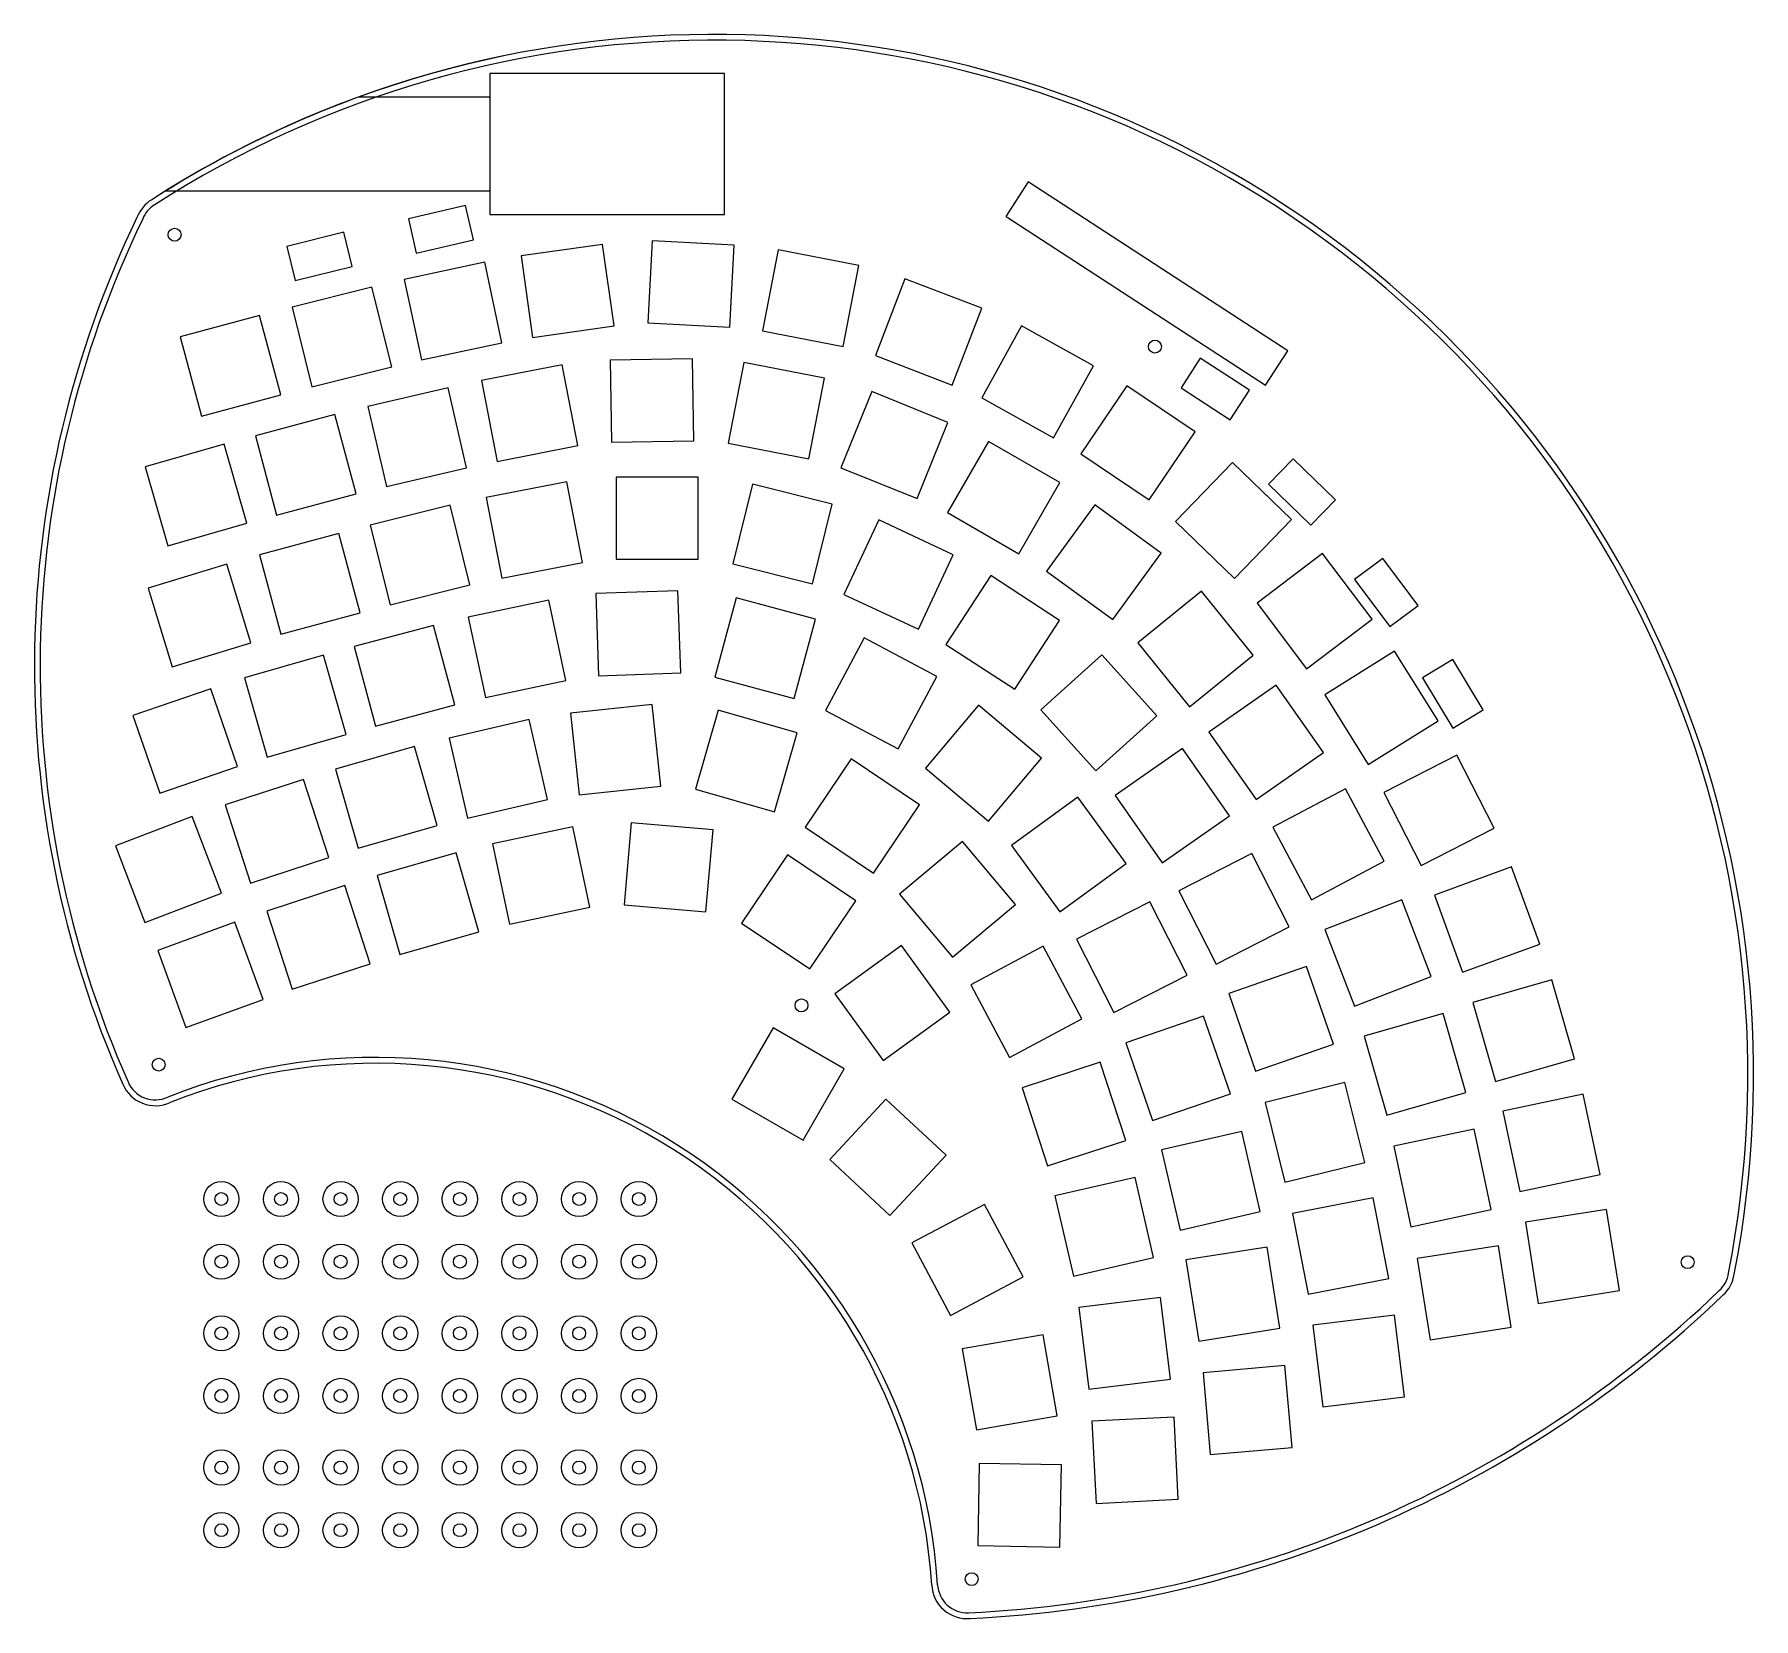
# Model space of a CAD drawing. Extents: x 64 to 357, y -332 to -62.
import ezdxf

# ---------------------------------------------------------------- set-up
doc = ezdxf.new("R2010")
doc.units = 0
doc.layers.add('BLACK', color=7, linetype='CONTINUOUS')

msp = doc.modelspace()

# ---------------------------------------------------------------- linework, layer by layer
at = {"layer": 'BLACK', "linetype": 'CONTINUOUS'}
for p, q in [((141.21, -68.662), (141.21, -92.662)), ((181.21, -68.662), (141.21, -68.662)), ((181.21, -92.662), (181.21, -68.662)), ((141.21, -72.662), (118.81, -72.662)), ((232.946, -87.1206), (229.134, -92.9912)), ((277.186, -115.85), (232.946, -87.1206)), ((141.21, -88.662), (86.01, -88.662)), ((137.091, -91.1261), (127.347, -93.3756)), ((127.347, -93.3756), (128.697, -99.2219)), ((138.441, -96.9724), (137.091, -91.1261)), ((141.21, -92.662), (181.21, -92.662)), ((229.134, -92.9912), (229.344, -93.1274)), ((229.344, -93.1274), (273.374, -121.721)), ((116.339, -95.6685), (106.636, -98.0877)), ((117.79, -101.49), (116.339, -95.6685)), ((106.636, -98.0877), (108.087, -103.909)), ((128.697, -99.2219), (138.441, -96.9724)), ((160.436, -97.7679), (146.572, -99.7163)), ((160.436, -97.7679), (146.572, -99.7163)), ((162.384, -111.632), (160.436, -97.7679)), ((168.858, -97.1392), (168.125, -111.12)), ((168.858, -97.1392), (168.125, -111.12)), ((182.839, -97.8719), (168.858, -97.1392)), ((182.839, -97.8719), (168.858, -97.1392)), ((182.106, -111.853), (182.839, -97.8719)), ((190.326, -98.6989), (187.655, -112.442)), ((190.326, -98.6989), (187.655, -112.442)), ((204.069, -101.37), (190.326, -98.6989)), ((204.069, -101.37), (190.326, -98.6989)), ((108.087, -103.909), (117.79, -101.49)), ((140.345, -100.791), (126.651, -103.701)), ((140.345, -100.791), (126.651, -103.701)), ((143.255, -114.485), (140.345, -100.791)), ((146.572, -99.7163), (148.52, -113.58)), ((146.572, -99.7163), (148.52, -113.58)), ((201.398, -115.113), (204.069, -101.37)), ((121.122, -105.03), (107.537, -108.417)), ((121.122, -105.03), (107.537, -108.417)), ((124.509, -118.615), (121.122, -105.03)), ((126.651, -103.701), (129.561, -117.395)), ((126.651, -103.701), (129.561, -117.395)), ((211.94, -103.619), (206.922, -116.689)), ((211.94, -103.619), (206.922, -116.689)), ((225.01, -108.637), (211.94, -103.619)), ((225.01, -108.637), (211.94, -103.619)), ((101.986, -109.872), (88.4628, -113.495)), ((101.986, -109.872), (88.4628, -113.495)), ((105.609, -123.395), (101.986, -109.872)), ((107.537, -108.417), (110.924, -122.002)), ((107.537, -108.417), (110.924, -122.002)), ((168.125, -111.12), (182.106, -111.853)), ((219.992, -121.707), (225.01, -108.637)), ((88.4628, -113.495), (92.0863, -127.018)), ((88.4628, -113.495), (92.0863, -127.018)), ((148.52, -113.58), (162.384, -111.632)), ((187.655, -112.442), (201.398, -115.113)), ((231.812, -111.632), (225.025, -123.877)), ((231.812, -111.632), (225.025, -123.877)), ((244.057, -118.419), (231.812, -111.632)), ((244.057, -118.419), (231.812, -111.632)), ((129.561, -117.395), (143.255, -114.485)), ((206.922, -116.689), (219.992, -121.707)), ((273.374, -121.721), (277.186, -115.85)), ((110.924, -122.002), (124.509, -118.615)), ((153.532, -118.278), (139.789, -120.949)), ((153.532, -118.278), (139.789, -120.949)), ((156.203, -132.021), (153.532, -118.278)), ((175.726, -117.211), (161.728, -117.455)), ((175.726, -117.211), (161.728, -117.455)), ((161.728, -117.455), (161.972, -131.453)), ((161.728, -117.455), (161.972, -131.453)), ((175.97, -131.209), (175.726, -117.211)), ((184.494, -117.845), (181.823, -131.588)), ((184.494, -117.845), (181.823, -131.588)), ((198.237, -120.516), (184.494, -117.845)), ((198.237, -120.516), (184.494, -117.845)), ((237.27, -130.664), (244.057, -118.419)), ((262.234, -117.149), (258.966, -122.181)), ((270.621, -122.595), (262.234, -117.149)), ((134.11, -122.178), (120.469, -125.327)), ((134.11, -122.178), (120.469, -125.327)), ((137.259, -135.819), (134.11, -122.178)), ((139.789, -120.949), (142.46, -134.692)), ((139.789, -120.949), (142.46, -134.692)), ((195.566, -134.259), (198.237, -120.516)), ((206.271, -122.821), (201.026, -135.802)), ((206.271, -122.821), (201.026, -135.802)), ((219.252, -128.066), (206.271, -122.821)), ((219.252, -128.066), (206.271, -122.821)), ((249.751, -121.82), (241.922, -133.427)), ((249.751, -121.82), (241.922, -133.427)), ((261.358, -129.649), (249.751, -121.82)), ((261.358, -129.649), (249.751, -121.82)), ((258.966, -122.181), (267.353, -127.627)), ((267.353, -127.627), (270.621, -122.595)), ((92.0863, -127.018), (105.609, -123.395)), ((120.469, -125.327), (123.618, -138.968)), ((120.469, -125.327), (123.618, -138.968)), ((225.025, -123.877), (237.27, -130.664)), ((114.809, -126.705), (101.286, -130.328)), ((114.809, -126.705), (101.286, -130.328)), ((118.432, -140.228), (114.809, -126.705)), ((214.007, -141.047), (219.252, -128.066)), ((95.9474, -131.766), (82.4897, -135.625)), ((95.9474, -131.766), (82.4897, -135.625)), ((99.8063, -145.223), (95.9474, -131.766)), ((101.286, -130.328), (104.909, -143.851)), ((101.286, -130.328), (104.909, -143.851)), ((161.972, -131.453), (175.97, -131.209)), ((181.823, -131.588), (195.566, -134.259)), ((226.188, -131.3), (219.188, -143.424)), ((226.188, -131.3), (219.188, -143.424)), ((238.312, -138.3), (226.188, -131.3)), ((238.312, -138.3), (226.188, -131.3)), ((253.529, -141.256), (261.358, -129.649)), ((142.46, -134.692), (156.203, -132.021)), ((241.922, -133.427), (253.529, -141.256)), ((278.06, -134.275), (273.892, -138.591)), ((285.254, -141.221), (278.06, -134.275)), ((82.4897, -135.625), (86.3486, -149.082)), ((82.4897, -135.625), (86.3486, -149.082)), ((123.618, -138.968), (137.259, -135.819)), ((162.718, -137.376), (162.718, -151.376)), ((176.718, -137.376), (162.718, -137.376)), ((176.718, -137.376), (162.718, -137.376)), ((162.718, -137.376), (162.718, -151.376)), ((176.718, -151.376), (176.718, -137.376)), ((201.026, -135.802), (214.007, -141.047)), ((267.729, -134.867), (258.004, -144.938)), ((267.729, -134.867), (258.004, -144.938)), ((277.8, -144.592), (267.729, -134.867)), ((277.8, -144.592), (267.729, -134.867)), ((104.909, -143.851), (118.432, -140.228)), ((154.315, -138.16), (140.572, -140.831)), ((154.315, -138.16), (140.572, -140.831)), ((156.986, -151.903), (154.315, -138.16)), ((185.982, -138.585), (182.595, -152.17)), ((185.982, -138.585), (182.595, -152.17)), ((199.567, -141.972), (185.982, -138.585)), ((199.567, -141.972), (185.982, -138.585)), ((231.312, -150.424), (238.312, -138.3)), ((273.892, -138.591), (281.086, -145.537)), ((134.441, -142.162), (120.856, -145.549)), ((134.441, -142.162), (120.856, -145.549)), ((137.828, -155.747), (134.441, -142.162)), ((140.572, -140.831), (143.243, -154.574)), ((140.572, -140.831), (143.243, -154.574)), ((196.18, -155.557), (199.567, -141.972)), ((219.188, -143.424), (231.312, -150.424)), ((244.258, -142.071), (236.029, -153.398)), ((244.258, -142.071), (236.029, -153.398)), ((255.585, -150.3), (244.258, -142.071)), ((255.585, -150.3), (244.258, -142.071)), ((281.086, -145.537), (285.254, -141.221)), ((86.3486, -149.082), (99.8063, -145.223)), ((120.856, -145.549), (124.243, -159.134)), ((120.856, -145.549), (124.243, -159.134)), ((207.469, -144.669), (201.553, -157.357)), ((207.469, -144.669), (201.553, -157.357)), ((220.157, -150.585), (207.469, -144.669)), ((220.157, -150.585), (207.469, -144.669)), ((258.004, -144.938), (268.075, -154.663)), ((268.075, -154.663), (277.8, -144.592)), ((115.501, -146.981), (101.978, -150.604)), ((115.501, -146.981), (101.978, -150.604)), ((119.124, -160.504), (115.501, -146.981)), ((96.4345, -152.188), (83.0463, -156.281)), ((96.4345, -152.188), (83.0463, -156.281)), ((100.528, -165.577), (96.4345, -152.188)), ((101.978, -150.604), (105.601, -164.127)), ((101.978, -150.604), (105.601, -164.127)), ((143.243, -154.574), (156.986, -151.903)), ((162.718, -151.376), (176.718, -151.376)), ((182.595, -152.17), (196.18, -155.557)), ((214.241, -163.273), (220.157, -150.585)), ((247.356, -161.627), (255.585, -150.3)), ((283.089, -150.413), (271.908, -158.838)), ((283.089, -150.413), (271.908, -158.838)), ((291.514, -161.594), (283.089, -150.413)), ((291.514, -161.594), (283.089, -150.413)), ((293.323, -151.224), (288.531, -154.835)), ((299.341, -159.211), (293.323, -151.224)), ((226.542, -154.144), (218.917, -165.885)), ((226.542, -154.144), (218.917, -165.885)), ((238.283, -161.769), (226.542, -154.144)), ((238.283, -161.769), (226.542, -154.144)), ((236.029, -153.398), (247.356, -161.627)), ((288.531, -154.835), (294.549, -162.822)), ((83.0463, -156.281), (87.1395, -169.67)), ((83.0463, -156.281), (87.1395, -169.67)), ((124.243, -159.134), (137.828, -155.747)), ((173.259, -156.721), (159.268, -157.21)), ((173.259, -156.721), (159.268, -157.21)), ((159.268, -157.21), (159.757, -171.201)), ((159.268, -157.21), (159.757, -171.201)), ((173.748, -170.712), (173.259, -156.721)), ((183.159, -157.917), (179.536, -171.44)), ((183.159, -157.917), (179.536, -171.44)), ((196.682, -161.54), (183.159, -157.917)), ((196.682, -161.54), (183.159, -157.917)), ((201.553, -157.357), (214.241, -163.273)), ((262.469, -156.811), (251.589, -165.621)), ((262.469, -156.811), (251.589, -165.621)), ((271.279, -167.691), (262.469, -156.811)), ((271.279, -167.691), (262.469, -156.811)), ((105.601, -164.127), (119.124, -160.504)), ((151.254, -158.32), (137.56, -161.23)), ((151.254, -158.32), (137.56, -161.23)), ((154.164, -172.014), (151.254, -158.32)), ((271.908, -158.838), (280.333, -170.019)), ((294.549, -162.822), (299.341, -159.211)), ((131.654, -162.619), (118.131, -166.242)), ((131.654, -162.619), (118.131, -166.242)), ((135.277, -176.142), (131.654, -162.619)), ((137.56, -161.23), (140.47, -174.924)), ((137.56, -161.23), (140.47, -174.924)), ((193.059, -175.063), (196.682, -161.54)), ((230.658, -173.51), (238.283, -161.769)), ((280.333, -170.019), (291.514, -161.594)), ((87.1395, -169.67), (100.528, -165.577)), ((118.131, -166.242), (121.754, -179.765)), ((118.131, -166.242), (121.754, -179.765)), ((204.997, -164.73), (198.424, -177.091)), ((204.997, -164.73), (198.424, -177.091)), ((217.358, -171.303), (204.997, -164.73)), ((217.358, -171.303), (204.997, -164.73)), ((218.917, -165.885), (230.658, -173.51)), ((251.589, -165.621), (260.399, -176.501)), ((112.901, -167.724), (99.4437, -171.583)), ((112.901, -167.724), (99.4437, -171.583)), ((116.76, -181.181), (112.901, -167.724)), ((245.479, -167.643), (235.075, -177.011)), ((245.479, -167.643), (235.075, -177.011)), ((254.847, -178.047), (245.479, -167.643)), ((254.847, -178.047), (245.479, -167.643)), ((260.399, -176.501), (271.279, -167.691)), ((295.324, -167.008), (283.451, -174.427)), ((295.324, -167.008), (283.451, -174.427)), ((302.743, -178.881), (295.324, -167.008)), ((302.743, -178.881), (295.324, -167.008)), ((305.271, -168.446), (300.128, -171.536)), ((310.422, -177.018), (305.271, -168.446)), ((99.4437, -171.583), (103.303, -185.04)), ((99.4437, -171.583), (103.303, -185.04)), ((140.47, -174.924), (154.164, -172.014)), ((159.757, -171.201), (173.748, -170.712)), ((179.536, -171.44), (193.059, -175.063)), ((210.785, -183.664), (217.358, -171.303)), ((275.182, -172.786), (263.714, -180.816)), ((275.182, -172.786), (263.714, -180.816)), ((283.212, -184.254), (275.182, -172.786)), ((283.212, -184.254), (275.182, -172.786)), ((300.128, -171.536), (305.279, -180.108)), ((93.6737, -173.411), (80.4364, -177.969)), ((93.6737, -173.411), (80.4364, -177.969)), ((98.2316, -186.649), (93.6737, -173.411)), ((283.451, -174.427), (290.87, -186.3)), ((80.4364, -177.969), (84.9943, -191.207)), ((80.4364, -177.969), (84.9943, -191.207)), ((121.754, -179.765), (135.277, -176.142)), ((168.903, -176.087), (154.98, -177.55)), ((168.903, -176.087), (154.98, -177.55)), ((154.98, -177.55), (156.443, -191.473)), ((154.98, -177.55), (156.443, -191.473)), ((170.366, -190.01), (168.903, -176.087)), ((180.122, -177.063), (176.263, -190.52)), ((180.122, -177.063), (176.263, -190.52)), ((193.579, -180.922), (180.122, -177.063)), ((193.579, -180.922), (180.122, -177.063)), ((198.424, -177.091), (210.785, -183.664)), ((224.446, -176.215), (215.447, -186.94)), ((224.446, -176.215), (215.447, -186.94)), ((235.171, -185.214), (224.446, -176.215)), ((235.171, -185.214), (224.446, -176.215)), ((235.075, -177.011), (244.443, -187.415)), ((244.443, -187.415), (254.847, -178.047)), ((305.279, -180.108), (310.422, -177.018)), ((103.303, -185.04), (116.76, -181.181)), ((147.922, -178.658), (134.281, -181.807)), ((147.922, -178.658), (134.281, -181.807)), ((151.071, -192.299), (147.922, -178.658)), ((189.72, -194.379), (193.579, -180.922)), ((263.714, -180.816), (271.744, -192.284)), ((290.87, -186.3), (302.743, -178.881)), ((128.412, -183.256), (114.955, -187.115)), ((128.412, -183.256), (114.955, -187.115)), ((132.271, -196.713), (128.412, -183.256)), ((134.281, -181.807), (137.43, -195.448)), ((134.281, -181.807), (137.43, -195.448)), ((259.206, -183.572), (247.738, -191.602)), ((259.206, -183.572), (247.738, -191.602)), ((267.236, -195.04), (259.206, -183.572)), ((267.236, -195.04), (259.206, -183.572)), ((271.744, -192.284), (283.212, -184.254)), ((84.9943, -191.207), (98.2316, -186.649)), ((114.955, -187.115), (118.814, -200.572)), ((114.955, -187.115), (118.814, -200.572)), ((202.795, -185.364), (194.966, -196.971)), ((202.795, -185.364), (194.966, -196.971)), ((214.402, -193.193), (202.795, -185.364)), ((214.402, -193.193), (202.795, -185.364)), ((215.447, -186.94), (226.172, -195.939)), ((226.172, -195.939), (235.171, -185.214)), ((305.97, -184.698), (293.496, -191.054)), ((305.97, -184.698), (293.496, -191.054)), ((312.326, -197.172), (305.97, -184.698)), ((312.326, -197.172), (305.97, -184.698)), ((109.468, -188.85), (96.1535, -193.177)), ((109.468, -188.85), (96.1535, -193.177)), ((113.795, -202.165), (109.468, -188.85)), ((156.443, -191.473), (170.366, -190.01)), ((96.1535, -193.177), (100.48, -206.492)), ((96.1535, -193.177), (100.48, -206.492)), ((137.43, -195.448), (151.071, -192.299)), ((176.263, -190.52), (189.72, -194.379)), ((206.573, -204.8), (214.402, -193.193)), ((241.401, -191.861), (230.074, -200.09)), ((241.401, -191.861), (230.074, -200.09)), ((249.63, -203.188), (241.401, -191.861)), ((249.63, -203.188), (241.401, -191.861)), ((247.738, -191.602), (255.768, -203.07)), ((286.976, -190.433), (274.615, -197.006)), ((286.976, -190.433), (274.615, -197.006)), ((293.549, -202.794), (286.976, -190.433)), ((293.549, -202.794), (286.976, -190.433)), ((293.496, -191.054), (299.852, -203.528)), ((90.5035, -195.153), (77.4334, -200.171)), ((90.5035, -195.153), (77.4334, -200.171)), ((95.5206, -208.223), (90.5035, -195.153)), ((255.768, -203.07), (267.236, -195.04)), ((118.814, -200.572), (132.271, -196.713)), ((155.348, -196.919), (141.654, -199.829)), ((155.348, -196.919), (141.654, -199.829)), ((158.258, -210.613), (155.348, -196.919)), ((165.303, -196.241), (164.083, -210.187)), ((165.303, -196.241), (164.083, -210.187)), ((179.249, -197.461), (165.303, -196.241)), ((179.249, -197.461), (165.303, -196.241)), ((178.029, -211.407), (179.249, -197.461)), ((194.966, -196.971), (206.573, -204.8)), ((274.615, -197.006), (281.188, -209.367)), ((299.852, -203.528), (312.326, -197.172)), ((77.4334, -200.171), (82.4505, -213.241)), ((77.4334, -200.171), (82.4505, -213.241)), ((135.516, -201.356), (122.059, -205.215)), ((135.516, -201.356), (122.059, -205.215)), ((139.375, -214.813), (135.516, -201.356)), ((141.654, -199.829), (144.564, -213.523)), ((141.654, -199.829), (144.564, -213.523)), ((191.939, -201.697), (184.11, -213.304)), ((191.939, -201.697), (184.11, -213.304)), ((203.546, -209.526), (191.939, -201.697)), ((203.546, -209.526), (191.939, -201.697)), ((221.748, -199.408), (211.023, -208.407)), ((221.748, -199.408), (211.023, -208.407)), ((230.747, -210.133), (221.748, -199.408)), ((230.747, -210.133), (221.748, -199.408)), ((230.074, -200.09), (238.303, -211.417)), ((271.05, -201.484), (258.576, -207.84)), ((271.05, -201.484), (258.576, -207.84)), ((277.406, -213.958), (271.05, -201.484)), ((277.406, -213.958), (271.05, -201.484)), ((100.48, -206.492), (113.795, -202.165)), ((238.303, -211.417), (249.63, -203.188)), ((281.188, -209.367), (293.549, -202.794)), ((315.283, -203.751), (302.127, -208.539)), ((315.283, -203.751), (302.127, -208.539)), ((320.071, -216.907), (315.283, -203.751)), ((320.071, -216.907), (315.283, -203.751)), ((116.529, -206.944), (103.214, -211.271)), ((116.529, -206.944), (103.214, -211.271)), ((120.856, -220.259), (116.529, -206.944)), ((122.059, -205.215), (125.918, -218.672)), ((122.059, -205.215), (125.918, -218.672)), ((258.576, -207.84), (264.932, -220.314)), ((82.4505, -213.241), (95.5206, -208.223)), ((144.564, -213.523), (158.258, -210.613)), ((164.083, -210.187), (178.029, -211.407)), ((195.717, -221.133), (203.546, -209.526)), ((211.023, -208.407), (220.022, -219.132)), ((220.022, -219.132), (230.747, -210.133)), ((253.637, -209.698), (241.163, -216.054)), ((253.637, -209.698), (241.163, -216.054)), ((259.993, -222.172), (253.637, -209.698)), ((259.993, -222.172), (253.637, -209.698)), ((296.559, -209.368), (283.489, -214.386)), ((296.559, -209.368), (283.489, -214.386)), ((301.577, -222.438), (296.559, -209.368)), ((301.577, -222.438), (296.559, -209.368)), ((302.127, -208.539), (306.915, -221.695)), ((97.8057, -213.18), (84.65, -217.968)), ((97.8057, -213.18), (84.65, -217.968)), ((102.594, -226.336), (97.8057, -213.18)), ((103.214, -211.271), (107.541, -224.586)), ((103.214, -211.271), (107.541, -224.586)), ((184.11, -213.304), (195.717, -221.133)), ((125.918, -218.672), (139.375, -214.813)), ((241.163, -216.054), (247.519, -228.528)), ((264.932, -220.314), (277.406, -213.958)), ((283.489, -214.386), (288.507, -227.456)), ((84.65, -217.968), (89.4383, -231.124)), ((84.65, -217.968), (89.4383, -231.124)), ((211.334, -217.147), (200.007, -225.376)), ((211.334, -217.147), (200.007, -225.376)), ((219.563, -228.474), (211.334, -217.147)), ((219.563, -228.474), (211.334, -217.147)), ((235.509, -217.246), (223.148, -223.819)), ((235.509, -217.246), (223.148, -223.819)), ((242.082, -229.607), (235.509, -217.246)), ((242.082, -229.607), (235.509, -217.246)), ((306.915, -221.695), (320.071, -216.907)), ((107.541, -224.586), (120.856, -220.259)), ((247.519, -228.528), (259.993, -222.172)), ((280.354, -220.722), (267.116, -225.28)), ((280.354, -220.722), (267.116, -225.28)), ((284.912, -233.96), (280.354, -220.722)), ((284.912, -233.96), (280.354, -220.722)), ((288.507, -227.456), (301.577, -222.438)), ((200.007, -225.376), (208.236, -236.703)), ((223.148, -223.819), (229.721, -236.18)), ((267.116, -225.28), (271.674, -238.518)), ((322.138, -222.965), (308.681, -226.824)), ((322.138, -222.965), (308.681, -226.824)), ((325.997, -236.422), (322.138, -222.965)), ((325.997, -236.422), (322.138, -222.965)), ((89.4383, -231.124), (102.594, -226.336)), ((308.681, -226.824), (312.54, -240.281)), ((189.468, -231.155), (182.468, -243.279)), ((189.468, -231.155), (182.468, -243.279)), ((201.592, -238.155), (189.468, -231.155)), ((201.592, -238.155), (189.468, -231.155)), ((208.236, -236.703), (219.563, -228.474)), ((229.721, -236.18), (242.082, -229.607)), ((262.811, -229.146), (249.573, -233.704)), ((262.811, -229.146), (249.573, -233.704)), ((267.369, -242.384), (262.811, -229.146)), ((267.369, -242.384), (262.811, -229.146)), ((303.598, -228.735), (290.141, -232.594)), ((303.598, -228.735), (290.141, -232.594)), ((307.457, -242.192), (303.598, -228.735)), ((307.457, -242.192), (303.598, -228.735)), ((249.573, -233.704), (254.131, -246.942)), ((271.674, -238.518), (284.912, -233.96)), ((290.141, -232.594), (294, -246.051)), ((245.216, -237.026), (231.901, -241.353)), ((245.216, -237.026), (231.901, -241.353)), ((249.543, -250.341), (245.216, -237.026)), ((249.543, -250.341), (245.216, -237.026)), ((312.54, -240.281), (325.997, -236.422)), ((194.592, -250.279), (201.592, -238.155)), ((231.901, -241.353), (236.228, -254.668)), ((254.131, -246.942), (267.369, -242.384)), ((286.87, -240.474), (273.285, -243.861)), ((286.87, -240.474), (273.285, -243.861)), ((290.257, -254.059), (286.87, -240.474)), ((290.257, -254.059), (286.87, -240.474)), ((294, -246.051), (307.457, -242.192)), ((327.464, -242.444), (313.77, -245.354)), ((327.464, -242.444), (313.77, -245.354)), ((330.374, -256.138), (327.464, -242.444)), ((330.374, -256.138), (327.464, -242.444)), ((182.468, -243.279), (194.592, -250.279)), ((208.695, -243.312), (199.147, -253.55)), ((208.695, -243.312), (199.147, -253.55)), ((218.933, -252.86), (208.695, -243.312)), ((218.933, -252.86), (208.695, -243.312)), ((273.285, -243.861), (276.672, -257.446)), ((313.77, -245.354), (316.68, -259.048)), ((269.301, -248.793), (255.66, -251.942)), ((269.301, -248.793), (255.66, -251.942)), ((272.45, -262.434), (269.301, -248.793)), ((272.45, -262.434), (269.301, -248.793)), ((308.915, -248.42), (295.221, -251.33)), ((308.915, -248.42), (295.221, -251.33)), ((311.825, -262.114), (308.915, -248.42)), ((311.825, -262.114), (308.915, -248.42)), ((236.228, -254.668), (249.543, -250.341)), ((295.221, -251.33), (298.131, -265.024)), ((199.147, -253.55), (209.385, -263.098)), ((209.385, -263.098), (218.933, -252.86)), ((255.66, -251.942), (258.809, -265.583)), ((276.672, -257.446), (290.257, -254.059)), ((251.127, -256.628), (237.486, -259.777)), ((251.127, -256.628), (237.486, -259.777)), ((254.276, -270.269), (251.127, -256.628)), ((254.276, -270.269), (251.127, -256.628)), ((316.68, -259.048), (330.374, -256.138)), ((237.486, -259.777), (240.635, -273.418)), ((291.671, -260.103), (277.928, -262.774)), ((291.671, -260.103), (277.928, -262.774)), ((294.342, -273.846), (291.671, -260.103)), ((294.342, -273.846), (291.671, -260.103)), ((225.494, -261.217), (213.133, -267.79)), ((225.494, -261.217), (213.133, -267.79)), ((232.067, -273.578), (225.494, -261.217)), ((232.067, -273.578), (225.494, -261.217)), ((258.809, -265.583), (272.45, -262.434)), ((277.928, -262.774), (280.599, -276.517)), ((298.131, -265.024), (311.825, -262.114)), ((331.464, -262.069), (317.636, -264.259)), ((331.464, -262.069), (317.636, -264.259)), ((333.654, -275.897), (331.464, -262.069)), ((333.654, -275.897), (331.464, -262.069)), ((317.636, -264.259), (319.826, -278.087)), ((213.133, -267.79), (219.706, -280.151)), ((273.622, -268.492), (259.794, -270.682)), ((273.622, -268.492), (259.794, -270.682)), ((275.812, -282.32), (273.622, -268.492)), ((275.812, -282.32), (273.622, -268.492)), ((313.02, -268.267), (299.192, -270.457)), ((313.02, -268.267), (299.192, -270.457)), ((315.21, -282.095), (313.02, -268.267)), ((315.21, -282.095), (313.02, -268.267)), ((240.635, -273.418), (254.276, -270.269)), ((259.794, -270.682), (261.984, -284.51)), ((299.192, -270.457), (301.382, -284.285)), ((219.706, -280.151), (232.067, -273.578)), ((280.599, -276.517), (294.342, -273.846)), ((255.454, -277.091), (241.558, -278.797)), ((255.454, -277.091), (241.558, -278.797)), ((257.16, -290.987), (255.454, -277.091)), ((257.16, -290.987), (255.454, -277.091)), ((319.826, -278.087), (333.654, -275.897)), ((241.558, -278.797), (243.264, -292.693)), ((295.31, -280.1), (281.414, -281.806)), ((295.31, -280.1), (281.414, -281.806)), ((297.016, -293.996), (295.31, -280.1)), ((297.016, -293.996), (295.31, -280.1)), ((235.461, -283.407), (221.674, -285.838)), ((235.461, -283.407), (221.674, -285.838)), ((237.892, -297.194), (235.461, -283.407)), ((237.892, -297.194), (235.461, -283.407)), ((261.984, -284.51), (275.812, -282.32)), ((281.414, -281.806), (283.12, -295.702)), ((301.382, -284.285), (315.21, -282.095)), ((221.674, -285.838), (224.105, -299.625)), ((276.677, -288.651), (262.731, -289.871)), ((276.677, -288.651), (262.731, -289.871)), ((262.731, -289.871), (263.951, -303.817)), ((277.897, -302.597), (276.677, -288.651)), ((277.897, -302.597), (276.677, -288.651)), ((243.264, -292.693), (257.16, -290.987)), ((283.12, -295.702), (297.016, -293.996)), ((224.105, -299.625), (237.892, -297.194)), ((257.772, -297.422), (243.791, -298.155)), ((257.772, -297.422), (243.791, -298.155)), ((243.791, -298.155), (244.524, -312.136)), ((258.505, -311.403), (257.772, -297.422)), ((258.505, -311.403), (257.772, -297.422)), ((263.951, -303.817), (277.897, -302.597)), ((224.586, -305.317), (224.342, -319.315)), ((238.584, -305.561), (224.586, -305.317)), ((238.584, -305.561), (224.586, -305.317)), ((238.34, -319.559), (238.584, -305.561)), ((238.34, -319.559), (238.584, -305.561)), ((244.524, -312.136), (258.505, -311.403)), ((224.342, -319.315), (238.34, -319.559))]:
    msp.add_line(p, q, dxfattribs=at)
at = {"layer": 'BLACK'}
for centre, radius in [((87.5285, -96.1118), 1.1), ((254.516, -115.15), 1.1), ((194.309, -227.33), 1.1), ((84.8129, -237.425), 1.1), ((95.484, -260.306), 3), ((105.644, -260.306), 3), ((115.804, -260.306), 3), ((125.964, -260.306), 3), ((136.124, -260.306), 3), ((146.284, -260.306), 3), ((156.444, -260.306), 3), ((166.604, -260.306), 3), ((95.484, -260.306), 1.1), ((105.644, -260.306), 1.1), ((115.804, -260.306), 1.1), ((125.964, -260.306), 1.1), ((136.124, -260.306), 1.1), ((146.284, -260.306), 1.1), ((156.444, -260.306), 1.1), ((166.604, -260.306), 1.1), ((95.484, -270.974), 3), ((105.644, -270.974), 3), ((115.804, -270.974), 3), ((125.964, -270.974), 3), ((136.124, -270.974), 3), ((146.284, -270.974), 3), ((156.444, -270.974), 3), ((166.604, -270.974), 3), ((95.484, -270.974), 1.1), ((105.644, -270.974), 1.1), ((115.804, -270.974), 1.1), ((125.964, -270.974), 1.1), ((136.124, -270.974), 1.1), ((146.284, -270.974), 1.1), ((156.444, -270.974), 1.1), ((166.604, -270.974), 1.1), ((345.273, -271.053), 1.1), ((95.484, -283.166), 3), ((105.644, -283.166), 3), ((115.804, -283.166), 3), ((125.964, -283.166), 3), ((136.124, -283.166), 3), ((146.284, -283.166), 3), ((156.444, -283.166), 3), ((166.604, -283.166), 3), ((95.484, -283.166), 1.1), ((105.644, -283.166), 1.1), ((115.804, -283.166), 1.1), ((125.964, -283.166), 1.1), ((136.124, -283.166), 1.1), ((146.284, -283.166), 1.1), ((156.444, -283.166), 1.1), ((166.604, -283.166), 1.1), ((95.484, -293.834), 3), ((95.484, -293.834), 1.1), ((105.644, -293.834), 3), ((105.644, -293.834), 1.1), ((115.804, -293.834), 3), ((115.804, -293.834), 1.1), ((125.964, -293.834), 3), ((125.964, -293.834), 1.1), ((136.124, -293.834), 3), ((136.124, -293.834), 1.1), ((146.284, -293.834), 3), ((146.284, -293.834), 1.1), ((156.444, -293.834), 3), ((156.444, -293.834), 1.1), ((166.604, -293.834), 3), ((166.604, -293.834), 1.1), ((95.484, -306.026), 3), ((105.644, -306.026), 3), ((115.804, -306.026), 3), ((125.964, -306.026), 3), ((136.124, -306.026), 3), ((146.284, -306.026), 3), ((156.444, -306.026), 3), ((166.604, -306.026), 3), ((95.484, -306.026), 1.1), ((105.644, -306.026), 1.1), ((115.804, -306.026), 1.1), ((125.964, -306.026), 1.1), ((136.124, -306.026), 1.1), ((146.284, -306.026), 1.1), ((156.444, -306.026), 1.1), ((166.604, -306.026), 1.1), ((95.484, -316.694), 3), ((95.484, -316.694), 1.1), ((105.644, -316.694), 3), ((105.644, -316.694), 1.1), ((115.804, -316.694), 3), ((115.804, -316.694), 1.1), ((125.964, -316.694), 3), ((125.964, -316.694), 1.1), ((136.124, -316.694), 3), ((136.124, -316.694), 1.1), ((146.284, -316.694), 3), ((146.284, -316.694), 1.1), ((156.444, -316.694), 3), ((156.444, -316.694), 1.1), ((166.604, -316.694), 3), ((166.604, -316.694), 1.1), ((223.305, -325.029), 1.1)]:
    msp.add_circle(centre, radius, dxfattribs=at)
for centre, radius, start, end in [((179.42, -239.078), 177.084, -11.0808, 122.749), ((179.435, -239.059), 176.079, -11.0874, 122.813), ((179.42, -239.078), 177.074, 101.667, 122.749), ((86.7616, -95.2566), 6.001, 121.513, 158.676), ((239.338, -169.576), 175.697, 154.188, 203.898), ((239.34, -169.575), 174.722, 154.159, 203.895), ((86.7342, -95.2764), 5.0033, 122.9, 158.191), ((121.746, -332.145), 95.9629, 3.68544, 111.646), ((121.744, -332.147), 94.9649, 3.69304, 111.616), ((84.2443, -238.388), 6.0233, -156.889, -65.258), ((84.2241, -238.396), 5.0249, -157.145, -65.0005), ((347.275, -272.206), 5.0034, -47.6511, -8.20522), ((347.275, -272.206), 5.9968, -47.3005, -8.68945), ((213.75, -133.187), 197.759, -87.3844, -46.1927), ((213.748, -133.188), 198.753, -87.3263, -46.1888), ((222.51, -325.742), 6.0049, -177.248, -85.1301), ((222.51, -325.742), 5.005, -177.307, -86.967)]:
    msp.add_arc(centre, radius, start, end, dxfattribs=at)

doc.saveas('drawing.dxf')
